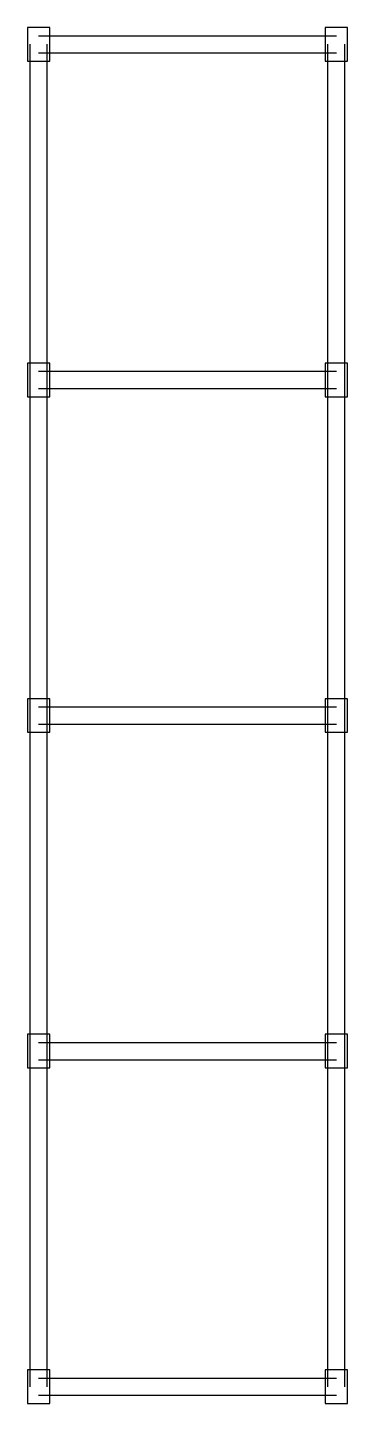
# Model space of a CAD drawing. Header units: metres. Extents: x -150 to 4150, y -225 to 18225.
import ezdxf

# ---------------------------------------------------------------- set-up
doc = ezdxf.new("R2010")
doc.units = ezdxf.units.M
doc.layers.add('COLUMN', color=1, linetype='Continuous')
doc.layers.add('WALL', color=2, linetype='Continuous')

msp = doc.modelspace()

# ---------------------------------------------------------------- linework, layer by layer
at = {"layer": 'COLUMN'}
for points in [[(-150, 17775), (150, 17775), (150, 18225), (-150, 18225), (-150, 17775)], [(3850, 17775), (4150, 17775), (4150, 18225), (3850, 18225), (3850, 17775)], [(-150, 13275), (150, 13275), (150, 13725), (-150, 13725), (-150, 13275)], [(3850, 13275), (4150, 13275), (4150, 13725), (3850, 13725), (3850, 13275)], [(-150, 8775), (150, 8775), (150, 9225), (-150, 9225), (-150, 8775)], [(3850, 8775), (4150, 8775), (4150, 9225), (3850, 9225), (3850, 8775)], [(-150, 4275), (150, 4275), (150, 4725), (-150, 4725), (-150, 4275)], [(3850, 4275), (4150, 4275), (4150, 4725), (3850, 4725), (3850, 4275)], [(-150, -225), (150, -225), (150, 225), (-150, 225), (-150, -225)], [(3850, -225), (4150, -225), (4150, 225), (3850, 225), (3850, -225)]]:
    msp.add_lwpolyline(points, dxfattribs=at)
at = {"layer": 'WALL'}
for p, q in [((0, 18115), (4000, 18115)), ((-115, 13500), (-115, 18000)), ((115, 13500), (115, 18000)), ((3885, 13500), (3885, 18000)), ((4115, 13500), (4115, 18000)), ((0, 17885), (4000, 17885)), ((-115, 9000), (-115, 13500)), ((0, 13615), (4000, 13615)), ((115, 9000), (115, 13500)), ((3885, 9000), (3885, 13500)), ((4115, 9000), (4115, 13500)), ((0, 13385), (4000, 13385)), ((0, 9115), (4000, 9115)), ((-115, 4500), (-115, 9000)), ((0, 8885), (4000, 8885)), ((115, 4500), (115, 9000)), ((3885, 4500), (3885, 9000)), ((4115, 4500), (4115, 9000)), ((0, 4615), (4000, 4615)), ((-115, 0), (-115, 4500)), ((115, 0), (115, 4500)), ((3885, 0), (3885, 4500)), ((4115, 0), (4115, 4500)), ((0, 4385), (4000, 4385)), ((0, 115), (4000, 115)), ((0, -115), (4000, -115))]:
    msp.add_line(p, q, dxfattribs=at)

doc.saveas('drawing.dxf')
